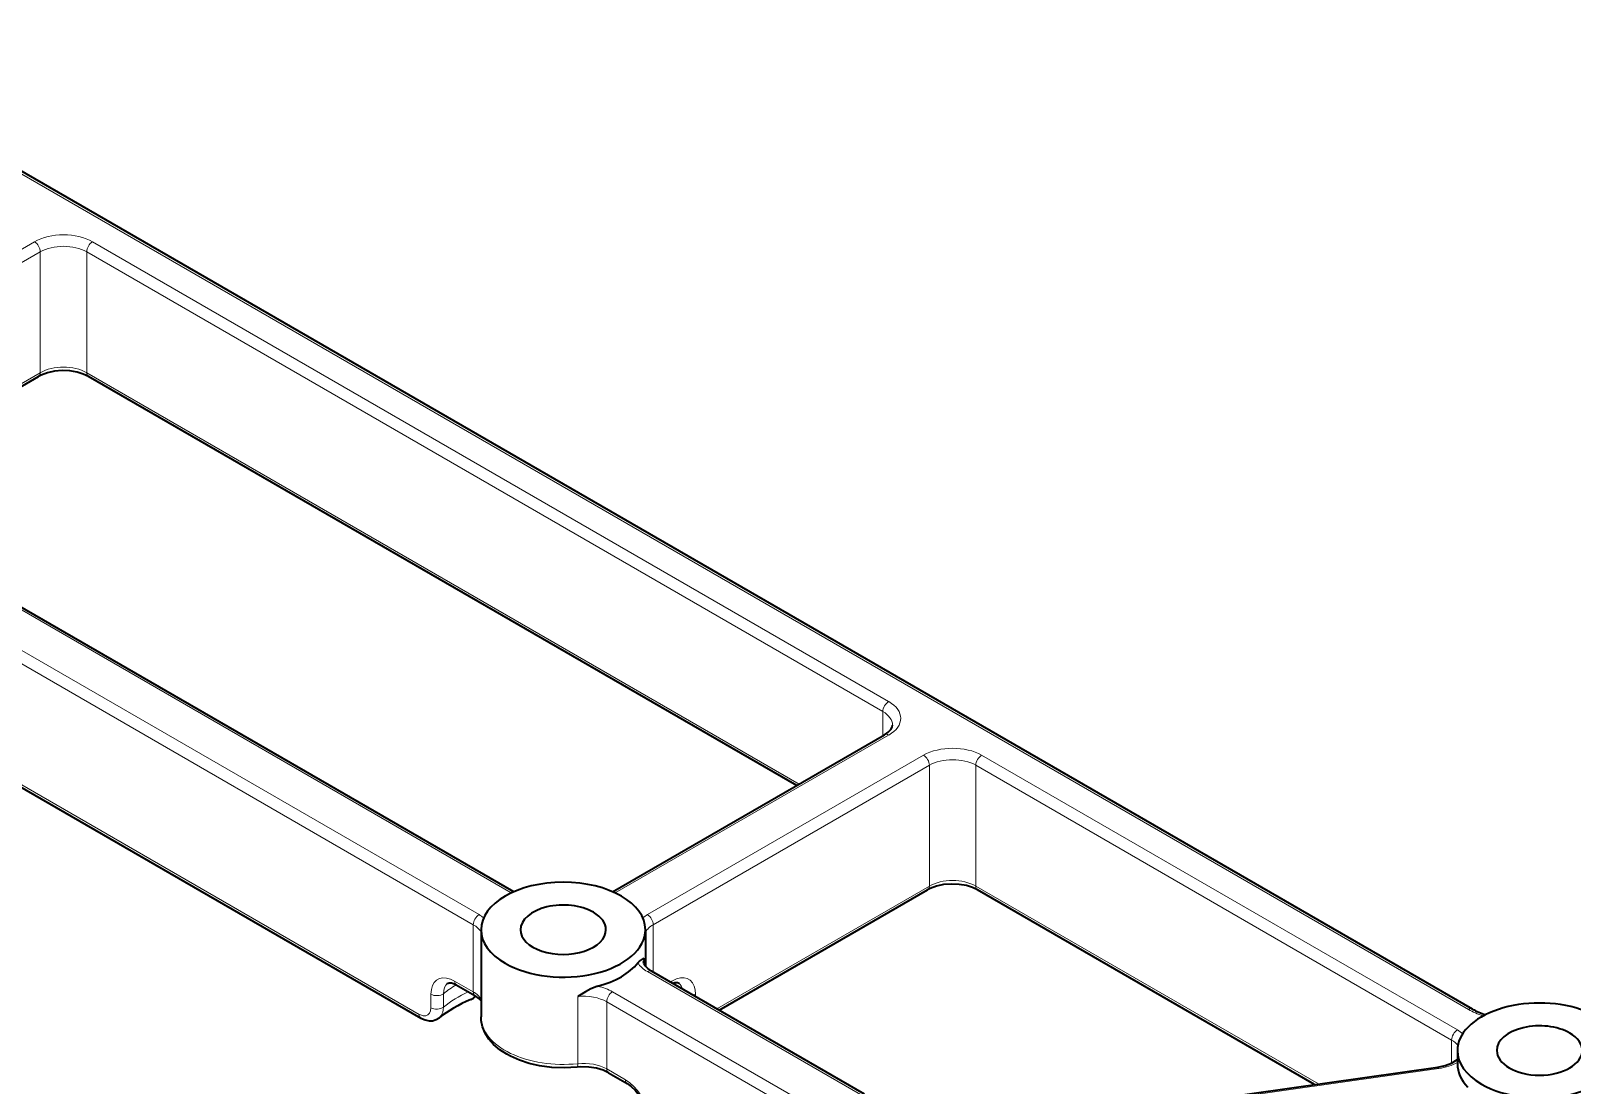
# Model space of a CAD drawing. Extents: x 297 to 1016, y 71 to 742.
# Drawn here: x 806.1 to 899.9, y 671.7 to 735.8 of the extents above; entities that cross this region are included whole.
import ezdxf

# ---------------------------------------------------------------- set-up
doc = ezdxf.new("R2010")
doc.units = 0

msp = doc.modelspace()

# ---------------------------------------------------------------- linework, layer by layer
at = {"color": 7, "lineweight": 13}
for p, q in [((790.515, 735.798), (893.577, 676.295)), ((809.519, 722.376), (857.956, 694.411)), ((858.309, 695.024), (809.872, 722.989)), ((852.86, 690.005), (809.519, 715.028)), ((791.532, 708.675), (835.346, 683.378)), ((793.151, 704.474), (833.034, 681.447)), ((833.388, 682.06), (793.505, 705.086)), ((829.748, 675.996), (793.151, 697.125)), ((863.613, 691.145), (892.56, 674.433)), ((892.914, 675.045), (863.966, 691.758)), ((884.454, 671.764), (863.613, 683.797)), ((867.179, 669.221), (891.781, 672.705))]:
    msp.add_line(p, q, dxfattribs=at)
at = {"color": 7, "lineweight": 35}
for p, q in [((893.827, 676.32), (790.765, 735.823)), ((852.713, 689.921), (809.622, 714.799)), ((835.51, 683.453), (791.782, 708.699)), ((793.255, 696.896), (829.851, 675.767)), ((884.219, 671.731), (863.716, 683.568)), ((867.109, 669.308), (891.711, 672.792))]:
    msp.add_line(p, q, dxfattribs=at)
at = {"color": 7, "lineweight": 13, "ltscale": 0.432915}
msp.add_line((806.337, 722.989), (791.34, 714.331), dxfattribs=at)
at = {"color": 7, "lineweight": 13, "ltscale": 0.432916}
msp.add_line((791.694, 713.718), (806.69, 722.376), dxfattribs=at)
at = {"color": 7, "lineweight": 13, "ltscale": 0.183713}
for p, q in [((806.69, 722.376), (806.69, 715.028)), ((809.519, 715.028), (809.519, 722.376))]:
    msp.add_line(p, q, dxfattribs=at)
at = {"color": 7, "lineweight": 13, "ltscale": 0.373402}
msp.add_line((806.69, 715.028), (793.755, 707.56), dxfattribs=at)
at = {"color": 7, "lineweight": 35, "ltscale": 0.366185}
msp.add_line((793.902, 707.475), (806.587, 714.799), dxfattribs=at)
at = {"color": 7, "lineweight": 13, "ltscale": 0.036598}
msp.add_line((857.956, 694.411), (857.956, 692.948), dxfattribs=at)
at = {"color": 7, "lineweight": 35, "ltscale": 0.477727}
msp.add_line((841.51, 683.453), (858.059, 693.007), dxfattribs=at)
at = {"color": 7, "lineweight": 13, "ltscale": 0.480203}
msp.add_line((841.675, 683.378), (858.309, 692.983), dxfattribs=at)
at = {"color": 7, "lineweight": 13, "ltscale": 0.484905}
msp.add_line((860.431, 691.758), (843.633, 682.06), dxfattribs=at)
at = {"color": 7, "lineweight": 13, "ltscale": 0.484907}
msp.add_line((843.987, 681.447), (860.784, 691.145), dxfattribs=at)
at = {"color": 7, "lineweight": 13, "ltscale": 0.183711}
for p, q in [((860.784, 691.145), (860.784, 683.797)), ((863.613, 683.797), (863.613, 691.145))]:
    msp.add_line(p, q, dxfattribs=at)
at = {"color": 7, "lineweight": 13, "ltscale": 0.373403}
msp.add_line((860.784, 683.797), (847.849, 676.329), dxfattribs=at)
at = {"color": 7, "lineweight": 35, "ltscale": 0.366186}
msp.add_line((847.996, 676.244), (860.681, 683.568), dxfattribs=at)
at = {"color": 7, "lineweight": 13, "ltscale": 0.102061}
for p, q in [((833.034, 681.447), (833.034, 677.365)), ((839.391, 677.077), (839.391, 672.995)), ((841.158, 672.674), (841.158, 676.757))]:
    msp.add_line(p, q, dxfattribs=at)
at = {"color": 7, "lineweight": 35, "ltscale": 0.132681}
msp.add_line((833.51, 681.143), (833.51, 675.836), dxfattribs=at)
at = {"color": 7, "lineweight": 35, "ltscale": 0.055385}
msp.add_line((843.51, 681.143), (843.51, 678.928), dxfattribs=at)
at = {"color": 7, "lineweight": 13, "ltscale": 0.072208}
msp.add_line((843.987, 678.559), (843.987, 681.447), dxfattribs=at)
at = {"color": 7, "lineweight": 13, "ltscale": 0.008746}
msp.add_line((843.432, 679.06), (843.432, 679.41), dxfattribs=at)
at = {"color": 7, "lineweight": 13, "ltscale": 0.03274}
for p, q in [((833.034, 677.365), (831.9, 678.02)), ((842.292, 672.02), (841.158, 672.674))]:
    msp.add_line(p, q, dxfattribs=at)
at = {"color": 7, "lineweight": 13, "ltscale": 0.374103}
for p, q in [((843.633, 678.594), (856.592, 671.112)), ((854.471, 669.887), (841.512, 677.369))]:
    msp.add_line(p, q, dxfattribs=at)
at = {"color": 7, "lineweight": 35, "ltscale": 0.374103}
msp.add_line((856.842, 671.137), (843.883, 678.619), dxfattribs=at)
at = {"color": 7, "lineweight": 13, "ltscale": 0.002886}
msp.add_line((845.121, 678.02), (845.021, 677.962), dxfattribs=at)
at = {"color": 7, "lineweight": 13, "ltscale": 0.020413}
for p, q in [((830.463, 677.216), (830.463, 676.4)), ((831.221, 676.435), (831.221, 677.251))]:
    msp.add_line(p, q, dxfattribs=at)
at = {"color": 7, "lineweight": 35, "ltscale": 0.03274}
for p, q in [((832.003, 677.791), (833.138, 677.136)), ((841.262, 672.446), (842.396, 671.791))]:
    msp.add_line(p, q, dxfattribs=at)
at = {"color": 7, "lineweight": 13, "ltscale": 0.003548}
msp.add_line((846.558, 677.074), (846.558, 677.216), dxfattribs=at)
at = {"color": 7, "lineweight": 13, "ltscale": 0.374104}
msp.add_line((841.158, 676.757), (854.117, 669.275), dxfattribs=at)
at = {"color": 7, "lineweight": 13, "ltscale": 0.034912}
msp.add_line((892.56, 674.433), (892.56, 673.036), dxfattribs=at)
at = {"color": 7, "lineweight": 35, "ltscale": 0.020413}
msp.add_line((892.907, 673.795), (892.907, 672.978), dxfattribs=at)
at = {"color": 7, "lineweight": 35}
for points in [[(809.622, 714.799), (809.31, 714.946), (808.945, 715.059), (808.497, 715.135), (808.026, 715.154), (807.559, 715.115), (807.124, 715.022), (806.747, 714.882), (806.587, 714.799)], [(858.059, 693.007), (858.275, 693.156), (858.432, 693.317), (858.518, 693.468), (858.542, 693.595)], [(863.716, 683.568), (863.404, 683.715), (863.039, 683.828), (862.59, 683.904), (862.119, 683.923), (861.653, 683.884), (861.218, 683.791), (860.841, 683.651), (860.681, 683.568)], [(843.052, 679.12), (843.158, 679.237), (843.326, 679.361), (843.432, 679.41)], [(843.883, 678.619), (843.647, 678.785), (843.5, 678.942), (843.417, 679.101), (843.401, 679.206)], [(831.456, 677.88), (831.566, 677.921), (831.712, 677.91), (831.887, 677.85), (832.003, 677.791)], [(833.51, 676.827), (833.383, 676.962), (833.138, 677.136)], [(840.601, 677.705), (840.347, 677.615), (840.182, 677.538), (839.861, 677.36), (839.391, 677.077)], [(845.564, 677.88), (845.454, 677.922), (845.304, 677.909), (845.18, 677.87)], [(829.851, 675.767), (830.109, 675.652), (830.363, 675.604), (830.549, 675.611), (830.777, 675.674), (830.96, 675.784)], [(835.078, 673.566), (834.655, 673.843), (834.274, 674.169), (833.992, 674.489), (833.758, 674.857), (833.602, 675.233), (833.522, 675.616), (833.51, 675.836)], [(839.355, 672.781), (838.59, 672.738), (837.824, 672.767), (837.074, 672.865), (836.443, 673.008), (835.847, 673.203), (835.298, 673.447), (835.078, 673.566)], [(841.262, 672.446), (840.934, 672.599), (840.527, 672.718), (840.06, 672.788), (839.53, 672.795), (839.355, 672.781)], [(891.711, 672.792), (892.164, 672.888), (892.556, 673.034), (892.82, 673.185), (892.907, 673.25)], [(842.396, 671.791), (842.643, 671.616), (842.892, 671.374), (843.123, 671.078), (843.319, 670.744), (843.465, 670.397), (843.554, 670.061), (843.583, 669.761)]]:
    msp.add_lwpolyline(points, dxfattribs=at)
at = {"color": 7, "lineweight": 13}
for points in [[(831.9, 678.02), (831.652, 678.138), (831.413, 678.205), (831.187, 678.217), (830.984, 678.175), (830.808, 678.08), (830.664, 677.935), (830.557, 677.744), (830.489, 677.514), (830.463, 677.216)], [(846.558, 677.216), (846.536, 677.484), (846.474, 677.719), (846.371, 677.914), (846.232, 678.065), (846.059, 678.166), (845.858, 678.215), (845.637, 678.209), (845.398, 678.149), (845.121, 678.02)], [(831.221, 677.251), (831.237, 677.451), (831.283, 677.629), (831.357, 677.772), (831.458, 677.881)], [(830.463, 676.4), (830.442, 676.216), (830.38, 676.067), (830.281, 675.961), (830.15, 675.906), (829.995, 675.904), (829.826, 675.956), (829.748, 675.996)], [(830.961, 675.785), (831.092, 675.93), (831.178, 676.12), (831.211, 676.271), (831.221, 676.435)], [(843.729, 669.557), (843.718, 669.772), (843.683, 669.996), (843.624, 670.232), (843.543, 670.47), (843.403, 670.782), (843.231, 671.082), (843.03, 671.363), (842.808, 671.613), (842.569, 671.829), (842.292, 672.02)]]:
    msp.add_lwpolyline(points, dxfattribs=at)
for centre, radius, start, end in [((844.747, 678.015), 0.374, 343.94062, 0.70492), ((832.685, 677.349), 0.498, 294.14403, 334.79791)]:
    msp.add_arc(centre, radius, start, end, dxfattribs=at)
at = {"color": 7, "lineweight": 35}
for centre, radius, start, end in [((832.564, 677.664), 0.835, 292.96612, 318.1294), ((896.069, 680.266), 4.539, 240.40593, 251.29908)]:
    msp.add_arc(centre, radius, start, end, dxfattribs=at)
at = {"color": 7, "lineweight": 13}
for centre, major_axis, ratio, start_param, end_param in [((808.105, 721.968), (2.5, 0), 0.57735, 0.785398, 2.356194), ((806.337, 722.581), (0.25, -0.433), 0.57735, 0.785398, 2.356194), ((808.105, 721.56), (-2, 0), 0.57735, 3.926991, 5.497787), ((809.872, 722.581), (-0.25, -0.433), 0.57735, 3.926991, 5.497787), ((806.337, 715.232), (0.25, -0.433), 0.57735, 6.283185, 7.068583), ((808.105, 714.211), (2, 0), 0.57735, 0.785398, 2.356194), ((809.872, 715.232), (-0.25, -0.433), 0.57735, 5.497787, 6.283185), ((858.309, 694.616), (-0.25, -0.433), 0.57735, 3.926991, 5.497787), ((856.542, 694.003), (2.5, 0), 0.57735, 5.497787, 7.068583), ((856.542, 693.595), (-2, 0), 0.57735, 3.141593, 3.926991), ((858.309, 692.574), (-0.25, 0.433), 0.57735, 5.497787, 6.283185), ((862.198, 690.737), (2.5, 0), 0.57735, 0.785398, 2.356194), ((860.431, 691.35), (0.25, -0.433), 0.57735, 0.785398, 2.356194), ((862.198, 690.329), (-2, 0), 0.57735, 3.926991, 5.497787), ((863.966, 691.35), (-0.25, -0.433), 0.57735, 3.926991, 5.497787), ((860.431, 684.001), (-0.25, 0.433), 0.57735, 3.141593, 3.926991), ((862.198, 682.98), (2, 0), 0.57735, 0.785398, 2.356194), ((863.966, 684.001), (0.25, 0.433), 0.57735, 2.356194, 3.141593), ((833.388, 681.651), (-0.25, -0.433), 0.57735, 3.926991, 5.497787), ((831.62, 681.039), (2.5, 0), 0.57735, 0.609749, 0.785398), ((845.401, 681.039), (2.5, 0), 0.57735, 2.356194, 2.531843), ((843.633, 681.651), (0.25, -0.433), 0.57735, 0.785398, 2.356194), ((831.62, 680.631), (-2, 0), 0.57735, 3.474116, 3.926991), ((845.401, 680.631), (-2, 0), 0.57735, 5.497787, 5.950662), ((845.401, 679.615), (2.5, 0), 0.57735, 3.491508, 3.926991), ((845.401, 679.206), (-2, 0), 0.57735, 6.106033, 6.283185), ((832.253, 678.224), (-0.25, -0.433), 0.57735, 5.497787, 6.283185), ((843.633, 678.186), (0.25, 0.433), 0.57735, 0, 0.785398), ((830.816, 677.42), (0.5, 0), 0.57735, 3.926991, 5.656345), ((838.51, 674.203), (-9, 0), 0.57735, 5.520801, 5.656345), ((838.51, 673.387), (9, 0), 0.57735, 2.267981, 2.514753), ((831.62, 676.548), (2, 0), 0.57735, 0.332523, 0.785398), ((833.388, 677.569), (-0.25, -0.433), 0.57735, 5.497787, 6.283185), ((839.744, 675.94), (-2, 0), 0.57735, 3.926991, 4.889542), ((839.744, 676.349), (2.5, 0), 0.57735, 0.785398, 1.220881), ((841.512, 676.961), (-0.25, -0.433), 0.57735, 3.926991, 5.497787), ((844.789, 676.625), (-0.703, -1.303), 0.556497, 2.590932, 3.037078), ((846.204, 677.42), (0.5, 0), 0.57735, 5.14388, 5.497787), ((830.816, 676.604), (0.5, 0), 0.57735, 3.926991, 5.656345), ((893.577, 675.887), (-0.25, -0.433), 0.57735, 3.141593, 3.926991), ((896.759, 678.132), (4.5, 0), 0.57735, 3.926991, 4.179889), ((830.101, 676.2), (-0.25, -0.433), 0.57735, 5.497787, 6.283185), ((838.51, 675.836), (-5, 0), 0.57735, 0, 1.747949), ((892.914, 674.637), (-0.25, -0.433), 0.57735, 3.926991, 5.497787), ((891.146, 673.616), (-2, 0), 0.57735, 3.598916, 3.926991), ((891.146, 674.024), (2.5, 0), 0.57735, 0.583152, 0.785398), ((839.303, 673.279), (0.051, -0.497), 0.143889, 6.283185, 7.231047), ((839.744, 671.858), (2, 0), 0.57735, 0.785398, 1.747949), ((841.512, 672.879), (-0.25, -0.433), 0.57735, 5.497787, 6.283185), ((891.781, 672.297), (-0.07, 0.495), 0.194507, 5.65387, 6.283185), ((891.186, 674.107), (2.5, 0), 0.57735, 4.952923, 5.473053), ((842.646, 672.224), (0.25, 0.433), 0.57735, 2.356194, 3.141593)]:
    msp.add_ellipse(centre, major_axis=major_axis, ratio=ratio, start_param=start_param, end_param=end_param, dxfattribs=at)
at = {"color": 7, "lineweight": 35}
for centre, major_axis, ratio, start_param, end_param in [((838.51, 681.143), (-5, 0), 0.57735, 3.141593, 6.283185), ((838.51, 681.143), (-2.6, 0), 0.57735, 3.926991, 6.283185), ((838.51, 681.143), (-2.6, 0), 0.57735, 3.141593, 3.926991), ((838.51, 681.143), (-5, 0), 0.57735, 6.283185, 7.068583), ((838.51, 681.143), (-5, 0), 0.57735, 0.785398, 3.141593), ((838.51, 681.143), (-2.6, 0), 0.57735, 6.283185, 9.424778), ((838.51, 680.327), (5, 0), 0.57735, 5.143772, 5.851802), ((837.303, 673.743), (7.832, 0.679), 0.526224, 2.123333, 2.467676), ((897.907, 673.795), (5, 0), 0.57735, 6.283185, 9.424778), ((897.907, 673.795), (2.6, 0), 0.57735, 0.785398, 3.141593), ((897.907, 673.795), (2.6, 0), 0.57735, 0, 0.785398), ((897.907, 673.795), (5, 0), 0.57735, 3.141593, 3.926991), ((897.907, 673.795), (-5, 0), 0.57735, 0.785398, 3.141593), ((897.907, 673.795), (2.6, 0), 0.57735, 3.141593, 6.283185), ((897.907, 672.978), (5, 0), 0.57735, 3.141593, 3.651495)]:
    msp.add_ellipse(centre, major_axis=major_axis, ratio=ratio, start_param=start_param, end_param=end_param, dxfattribs=at)

doc.saveas('drawing.dxf')
